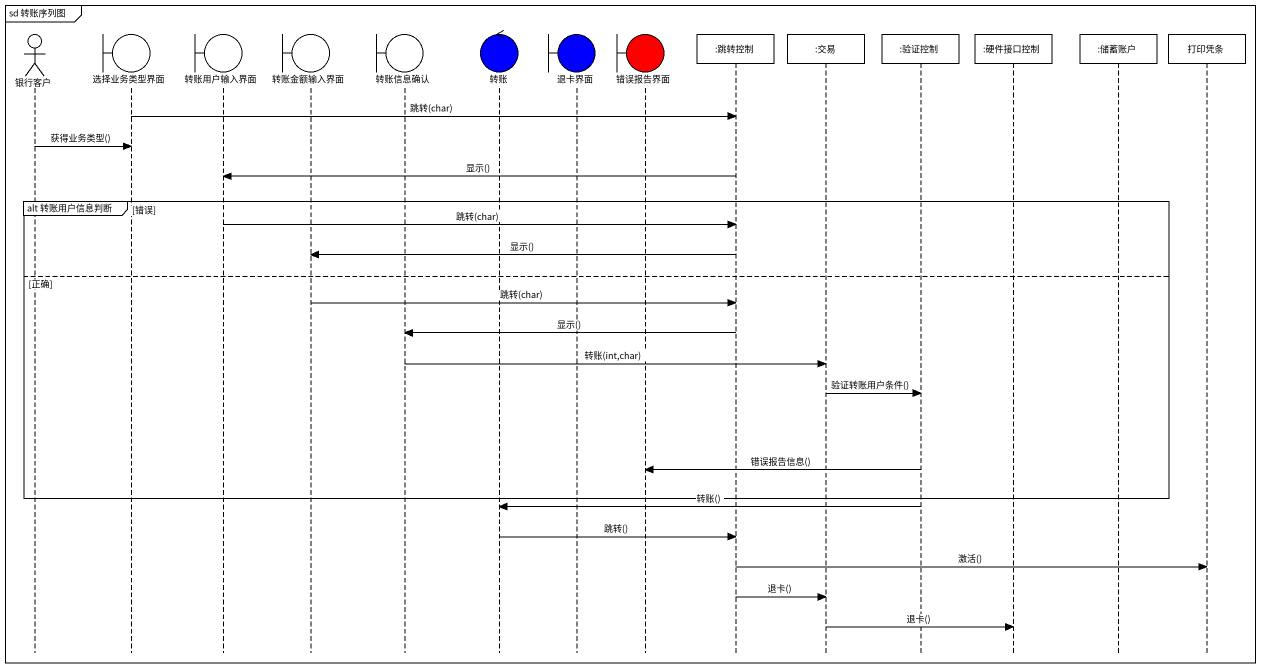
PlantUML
@startuml
mainframe sd 转账序列图
hide footbox
actor 银行客户
boundary 选择业务类型界面
boundary 转账用户输入界面
boundary 转账金额输入界面
boundary 转账信息确认
control 转账 #0000FF
boundary 退卡界面 #0000FF
boundary 错误报告界面 #FF0000
participant ":跳转控制" as 跳转控制
participant ":交易" as 交易
participant ":验证控制" as 验证控制
participant ":硬件接口控制" as 硬件接口控制
participant ":储蓄账户" as 储蓄账户
participant 打印凭条

选择业务类型界面 -> 跳转控制 : 跳转(char)
银行客户 -> 选择业务类型界面 : 获得业务类型()
跳转控制 -> 转账用户输入界面 : 显示()
group alt 转账用户信息判断 [错误]
  转账用户输入界面 -> 跳转控制 : 跳转(char)
  跳转控制 -> 转账金额输入界面 : 显示()
else 正确
  转账金额输入界面 -> 跳转控制 : 跳转(char)
  跳转控制 -> 转账信息确认 : 显示()
  转账信息确认 -> 交易 : 转账(int,char)
  交易 -> 验证控制 : 验证转账用户条件()
  验证控制 -> 错误报告界面 : 错误报告信息()
end
验证控制 -> 转账 : 转账()
转账 -> 跳转控制 : 跳转()
跳转控制 -> 打印凭条 : 激活()
跳转控制 -> 交易 : 退卡()
交易 -> 硬件接口控制 : 退卡()
@enduml
